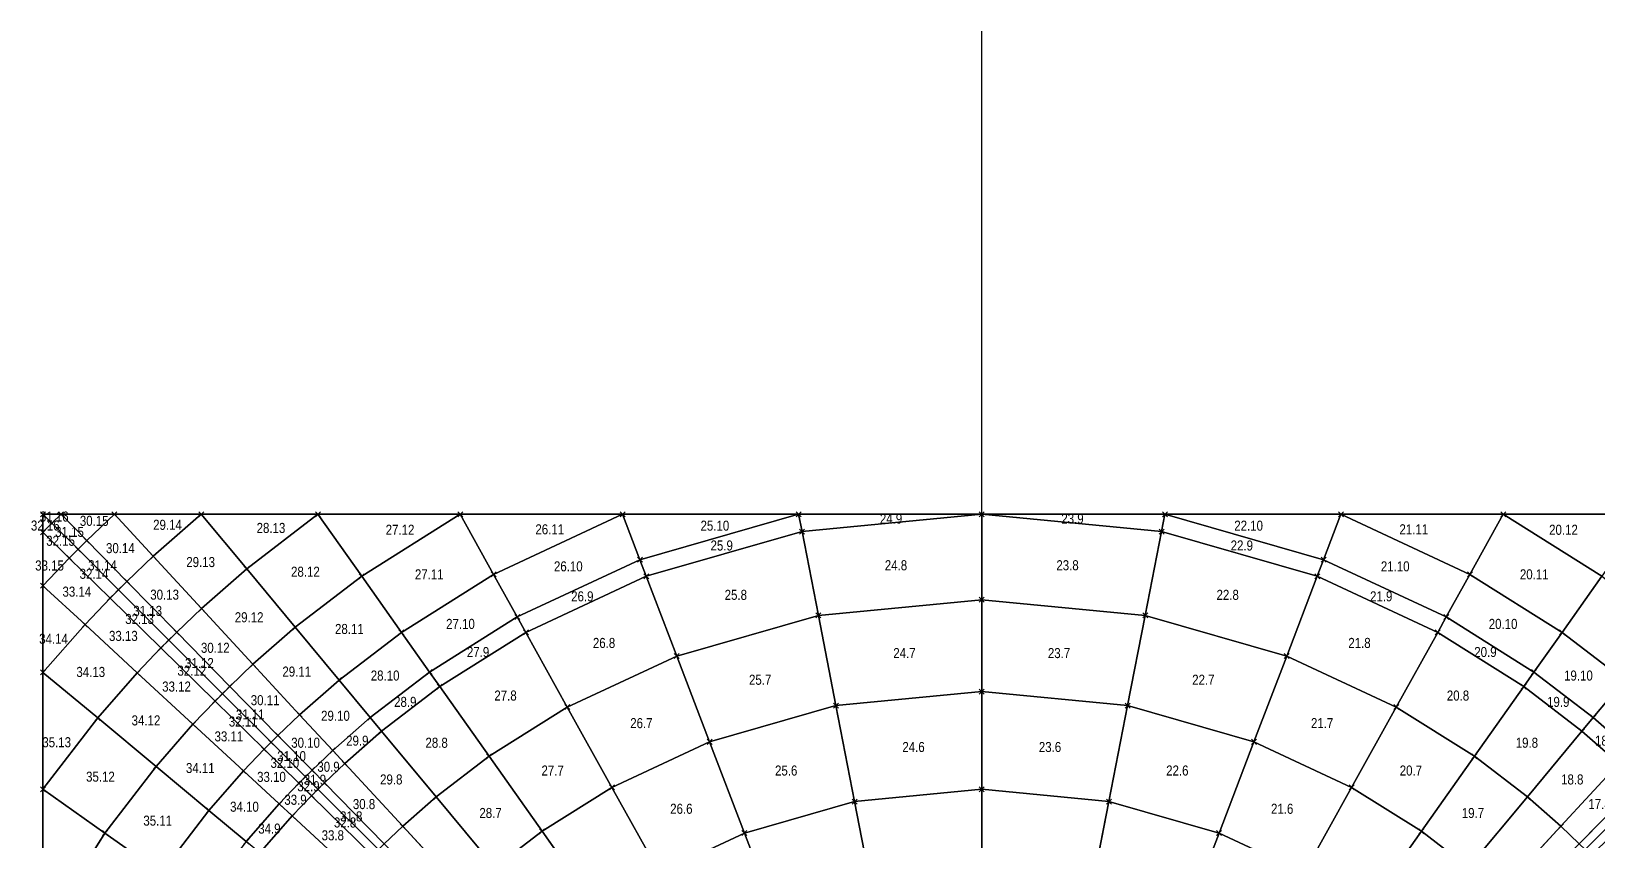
# Model space of a CAD drawing. Extents: x -1.9 to 2.84, y -1.88 to 2.84.
# Drawn here: x -1.898 to 1.23, y 1.223 to 2.84 of the extents above; entities that cross this region are included whole.
import ezdxf
from ezdxf.enums import TextEntityAlignment as Align

# ---------------------------------------------------------------- set-up
doc = ezdxf.new("R2010")
doc.units = 0
doc.header["$MEASUREMENT"] = 0
doc.header["$PDMODE"] = 3
doc.header["$PDSIZE"] = 0.005
for name, color, linetype in [('_assi', 5, 'Continuous'), ('ArcoBranches', 6, 'Continuous'), ('ColmoBranches', 7, 'Continuous'), ('ColmoNodes', 7, 'Continuous'), ('DiagonaliBranches', 20, 'Continuous'), ('DiagonaliNodes', 7, 'Continuous'), ('Faces', 160, 'Continuous'), ('FacesName', 1, 'Continuous'), ('MeridianiBranches', 3, 'Continuous'), ('NodiInterni', 1, 'Continuous'), ('ParalleliBranches', 2, 'Continuous')]:
    doc.layers.add(name, color=color, linetype=linetype)
doc.styles.get("Standard").update_dxf_attribs({"font": 'ARIALN.TTF'})

msp = doc.modelspace()

# ---------------------------------------------------------------- linework, layer by layer
at = {"layer": '_assi'}
msp.add_line((0, 0), (0, 2.8397), dxfattribs=at)
at = {"layer": 'ArcoBranches'}
for p, q in [((-1.839, 1.875, 0.3658), (-1.875, 1.875, 0)), ((-1.875, 1.875, 0), (-1.875, 1.839, 0.3658)), ((-1.7323, 1.875, 0.7175), (-1.839, 1.875, 0.3658)), ((-1.559, 1.875, 1.0417), (-1.7323, 1.875, 0.7175)), ((-1.3258, 1.875, 1.3258), (-1.559, 1.875, 1.0417)), ((-1.0417, 1.875, 1.559), (-1.3258, 1.875, 1.3258)), ((-0.7175, 1.875, 1.7323), (-1.0417, 1.875, 1.559)), ((-0.3658, 1.875, 1.839), (-0.7175, 1.875, 1.7323)), ((0, 1.875, 1.875), (-0.3658, 1.875, 1.839)), ((0.3658, 1.875, 1.839), (0, 1.875, 1.875)), ((0.7175, 1.875, 1.7323), (0.3658, 1.875, 1.839)), ((1.0417, 1.875, 1.559), (0.7175, 1.875, 1.7323)), ((1.3258, 1.875, 1.3258), (1.0417, 1.875, 1.559)), ((-1.875, 1.839, 0.3658), (-1.875, 1.7323, 0.7175)), ((-1.875, 1.7323, 0.7175), (-1.875, 1.559, 1.0417)), ((-1.875, 1.559, 1.0417), (-1.875, 1.3258, 1.3258)), ((-1.875, 1.3258, 1.3258), (-1.875, 1.0417, 1.559))]:
    msp.add_line(p, q, dxfattribs=at)
at = {"layer": 'ColmoBranches'}
for p, q in [((0, 1.7044, 2.0313), (0, 1.875, 1.875)), ((0, 1.5209, 2.1721), (0, 1.7044, 2.0313)), ((0, 1.3258, 2.2964), (0, 1.5209, 2.1721)), ((0, 1.1206, 2.4032), (0, 1.3258, 2.2964))]:
    msp.add_line(p, q, dxfattribs=at)
at = {"layer": 'ColmoNodes'}
for p in [(0, 1.875, 1.875), (0, 1.7044, 2.0313), (0, 1.5209, 2.1721), (0, 1.3258, 2.2964)]:
    msp.add_point(p, dxfattribs=at)
at = {"layer": 'DiagonaliBranches'}
for p, q in [((-1.8571, 1.8571, 0.3658), (-1.875, 1.875, 0)), ((-1.805, 1.805, 0.7175), (-1.8571, 1.8571, 0.3658)), ((-1.7243, 1.7243, 1.0417), (-1.805, 1.805, 0.7175)), ((-1.6238, 1.6238, 1.3258), (-1.7243, 1.7243, 1.0417)), ((-1.5167, 1.5167, 1.559), (-1.6238, 1.6238, 1.3258)), ((-1.4196, 1.4196, 1.7323), (-1.5167, 1.5167, 1.559)), ((-1.3508, 1.3508, 1.839), (-1.4196, 1.4196, 1.7323)), ((-1.3258, 1.3258, 1.875), (-1.3508, 1.3508, 1.839)), ((-1.2052, 1.2052, 2.0313), (-1.3258, 1.3258, 1.875)), ((1.2052, 1.2052, 2.0313), (1.3258, 1.3258, 1.875))]:
    msp.add_line(p, q, dxfattribs=at)
at = {"layer": 'DiagonaliNodes'}
for p in [(-1.875, 1.875, 0), (-1.8571, 1.8571, 0.3658), (-1.805, 1.805, 0.7175), (-1.7243, 1.7243, 1.0417), (-1.6238, 1.6238, 1.3258), (-1.5167, 1.5167, 1.559), (-1.4196, 1.4196, 1.7323), (-1.3508, 1.3508, 1.839), (-1.3258, 1.3258, 1.875)]:
    msp.add_point(p, dxfattribs=at)
at = {"layer": 'Faces'}
for points in [[(-1.839, 1.875, 0.3658), (-1.8571, 1.8571, 0.3658), (-1.875, 1.875, 0), (-1.839, 1.875, 0.3658)], [(-1.8571, 1.8571, 0.3658), (-1.875, 1.839, 0.3658), (-1.875, 1.839, 0.3658), (-1.875, 1.875, 0)], [(-1.805, 1.805, 0.7175), (-1.8225, 1.7875, 0.7175), (-1.875, 1.839, 0.3658), (-1.8571, 1.8571, 0.3658)], [(-1.7875, 1.8225, 0.7175), (-1.805, 1.805, 0.7175), (-1.8571, 1.8571, 0.3658), (-1.839, 1.875, 0.3658)], [(-1.7323, 1.875, 0.7175), (-1.7875, 1.8225, 0.7175), (-1.839, 1.875, 0.3658), (-1.7323, 1.875, 0.7175)], [(-1.6547, 1.7911, 1.0417), (-1.7075, 1.7409, 1.0417), (-1.7875, 1.8225, 0.7175), (-1.7323, 1.875, 0.7175)], [(-1.559, 1.875, 1.0417), (-1.6547, 1.7911, 1.0417), (-1.7323, 1.875, 0.7175), (-1.559, 1.875, 1.0417)], [(-1.4682, 1.7658, 1.3258), (-1.5583, 1.6867, 1.3258), (-1.6547, 1.7911, 1.0417), (-1.559, 1.875, 1.0417)], [(-1.3258, 1.875, 1.3258), (-1.4682, 1.7658, 1.3258), (-1.559, 1.875, 1.0417), (-1.3258, 1.875, 1.3258)], [(-1.2384, 1.7513, 1.559), (-1.3713, 1.6493, 1.559), (-1.4682, 1.7658, 1.3258), (-1.3258, 1.875, 1.3258)], [(-1.0417, 1.875, 1.559), (-1.2384, 1.7513, 1.559), (-1.3258, 1.875, 1.3258), (-1.0417, 1.875, 1.559)], [(-0.975, 1.755, 1.7323), (-1.1591, 1.6392, 1.7323), (-1.2384, 1.7513, 1.559), (-1.0417, 1.875, 1.559)], [(-0.7175, 1.875, 1.7323), (-0.975, 1.755, 1.7323), (-1.0417, 1.875, 1.559), (-0.7175, 1.875, 1.7323)], [(-0.6828, 1.7842, 1.839), (-0.9278, 1.6699, 1.839), (-0.975, 1.755, 1.7323), (-0.7175, 1.875, 1.7323)], [(-0.3658, 1.875, 1.839), (-0.6828, 1.7842, 1.839), (-0.7175, 1.875, 1.7323), (-0.3658, 1.875, 1.839)], [(-0.359, 1.8403, 1.875), (-0.6701, 1.7512, 1.875), (-0.6828, 1.7842, 1.839), (-0.3658, 1.875, 1.839)], [(0, 1.875, 1.875), (-0.359, 1.8403, 1.875), (-0.3658, 1.875, 1.839), (0, 1.875, 1.875)], [(0, 1.7044, 2.0313), (-0.3264, 1.6729, 2.0313), (-0.359, 1.8403, 1.875), (0, 1.875, 1.875)], [(0.3264, 1.6729, 2.0313), (0, 1.7044, 2.0313), (0, 1.875, 1.875), (0.359, 1.8403, 1.875)], [(0.359, 1.8403, 1.875), (0, 1.875, 1.875), (0, 1.875, 1.875), (0.3658, 1.875, 1.839)], [(0.6701, 1.7512, 1.875), (0.359, 1.8403, 1.875), (0.3658, 1.875, 1.839), (0.6828, 1.7842, 1.839)], [(0.6828, 1.7842, 1.839), (0.3658, 1.875, 1.839), (0.3658, 1.875, 1.839), (0.7175, 1.875, 1.7323)], [(0.9278, 1.6699, 1.839), (0.6828, 1.7842, 1.839), (0.7175, 1.875, 1.7323), (0.975, 1.755, 1.7323)], [(0.975, 1.755, 1.7323), (0.7175, 1.875, 1.7323), (0.7175, 1.875, 1.7323), (1.0417, 1.875, 1.559)], [(1.1591, 1.6392, 1.7323), (0.975, 1.755, 1.7323), (1.0417, 1.875, 1.559), (1.2384, 1.7513, 1.559)], [(1.2384, 1.7513, 1.559), (1.0417, 1.875, 1.559), (1.0417, 1.875, 1.559), (1.3258, 1.875, 1.3258)], [(-1.8225, 1.7875, 0.7175), (-1.875, 1.7323, 0.7175), (-1.875, 1.7323, 0.7175), (-1.875, 1.839, 0.3658)], [(-1.7075, 1.7409, 1.0417), (-1.7243, 1.7243, 1.0417), (-1.805, 1.805, 0.7175), (-1.7875, 1.8225, 0.7175)], [(-0.3264, 1.6729, 2.0313), (-0.6092, 1.5919, 2.0313), (-0.6701, 1.7512, 1.875), (-0.359, 1.8403, 1.875)], [(0.6092, 1.5919, 2.0313), (0.3264, 1.6729, 2.0313), (0.359, 1.8403, 1.875), (0.6701, 1.7512, 1.875)], [(-1.7409, 1.7075, 1.0417), (-1.7911, 1.6547, 1.0417), (-1.875, 1.7323, 0.7175), (-1.8225, 1.7875, 0.7175)], [(-1.7243, 1.7243, 1.0417), (-1.7409, 1.7075, 1.0417), (-1.8225, 1.7875, 0.7175), (-1.805, 1.805, 0.7175)], [(-1.5583, 1.6867, 1.3258), (-1.608, 1.6395, 1.3258), (-1.7075, 1.7409, 1.0417), (-1.6547, 1.7911, 1.0417)], [(-0.6701, 1.7512, 1.875), (-0.9106, 1.639, 1.875), (-0.9278, 1.6699, 1.839), (-0.6828, 1.7842, 1.839)], [(0.9106, 1.639, 1.875), (0.6701, 1.7512, 1.875), (0.6828, 1.7842, 1.839), (0.9278, 1.6699, 1.839)], [(-1.3713, 1.6493, 1.559), (-1.4556, 1.5755, 1.559), (-1.5583, 1.6867, 1.3258), (-1.4682, 1.7658, 1.3258)], [(-0.9278, 1.6699, 1.839), (-1.1029, 1.5598, 1.839), (-1.1591, 1.6392, 1.7323), (-0.975, 1.755, 1.7323)], [(1.1029, 1.5598, 1.839), (0.9278, 1.6699, 1.839), (0.975, 1.755, 1.7323), (1.1591, 1.6392, 1.7323)], [(-1.7911, 1.6547, 1.0417), (-1.875, 1.559, 1.0417), (-1.875, 1.559, 1.0417), (-1.875, 1.7323, 0.7175)], [(-1.6238, 1.6238, 1.3258), (-1.6395, 1.608, 1.3258), (-1.7409, 1.7075, 1.0417), (-1.7243, 1.7243, 1.0417)], [(-1.608, 1.6395, 1.3258), (-1.6238, 1.6238, 1.3258), (-1.7243, 1.7243, 1.0417), (-1.7075, 1.7409, 1.0417)], [(-1.1591, 1.6392, 1.7323), (-1.2835, 1.5437, 1.7323), (-1.3713, 1.6493, 1.559), (-1.2384, 1.7513, 1.559)], [(-0.6092, 1.5919, 2.0313), (-0.8278, 1.4899, 2.0313), (-0.9106, 1.639, 1.875), (-0.6701, 1.7512, 1.875)], [(0.8278, 1.4899, 2.0313), (0.6092, 1.5919, 2.0313), (0.6701, 1.7512, 1.875), (0.9106, 1.639, 1.875)], [(1.2835, 1.5437, 1.7323), (1.1591, 1.6392, 1.7323), (1.2384, 1.7513, 1.559), (1.3713, 1.6493, 1.559)], [(-1.6395, 1.608, 1.3258), (-1.6867, 1.5583, 1.3258), (-1.7911, 1.6547, 1.0417), (-1.7409, 1.7075, 1.0417)], [(0, 1.5209, 2.1721), (-0.2912, 1.4928, 2.1721), (-0.3264, 1.6729, 2.0313), (0, 1.7044, 2.0313)], [(0.2912, 1.4928, 2.1721), (0, 1.5209, 2.1721), (0, 1.7044, 2.0313), (0.3264, 1.6729, 2.0313)], [(-1.4556, 1.5755, 1.559), (-1.5019, 1.5313, 1.559), (-1.608, 1.6395, 1.3258), (-1.5583, 1.6867, 1.3258)], [(-0.9106, 1.639, 1.875), (-1.0825, 1.5309, 1.875), (-1.1029, 1.5598, 1.839), (-0.9278, 1.6699, 1.839)], [(-0.2912, 1.4928, 2.1721), (-0.5436, 1.4205, 2.1721), (-0.6092, 1.5919, 2.0313), (-0.3264, 1.6729, 2.0313)], [(0.5436, 1.4205, 2.1721), (0.2912, 1.4928, 2.1721), (0.3264, 1.6729, 2.0313), (0.6092, 1.5919, 2.0313)], [(1.0825, 1.5309, 1.875), (0.9106, 1.639, 1.875), (0.9278, 1.6699, 1.839), (1.1029, 1.5598, 1.839)], [(-1.6867, 1.5583, 1.3258), (-1.7658, 1.4682, 1.3258), (-1.875, 1.559, 1.0417), (-1.7911, 1.6547, 1.0417)], [(-1.5019, 1.5313, 1.559), (-1.5167, 1.5167, 1.559), (-1.6238, 1.6238, 1.3258), (-1.608, 1.6395, 1.3258)], [(-1.2835, 1.5437, 1.7323), (-1.3624, 1.4746, 1.7323), (-1.4556, 1.5755, 1.559), (-1.3713, 1.6493, 1.559)], [(-1.1029, 1.5598, 1.839), (-1.2214, 1.4689, 1.839), (-1.2835, 1.5437, 1.7323), (-1.1591, 1.6392, 1.7323)], [(-0.8278, 1.4899, 2.0313), (-0.9841, 1.3917, 2.0313), (-1.0825, 1.5309, 1.875), (-0.9106, 1.639, 1.875)], [(0.9841, 1.3917, 2.0313), (0.8278, 1.4899, 2.0313), (0.9106, 1.639, 1.875), (1.0825, 1.5309, 1.875)], [(1.2214, 1.4689, 1.839), (1.1029, 1.5598, 1.839), (1.1591, 1.6392, 1.7323), (1.2835, 1.5437, 1.7323)], [(-1.5313, 1.5019, 1.559), (-1.5755, 1.4556, 1.559), (-1.6867, 1.5583, 1.3258), (-1.6395, 1.608, 1.3258)], [(-1.5167, 1.5167, 1.559), (-1.5313, 1.5019, 1.559), (-1.6395, 1.608, 1.3258), (-1.6238, 1.6238, 1.3258)], [(-1.3624, 1.4746, 1.7323), (-1.4058, 1.4333, 1.7323), (-1.5019, 1.5313, 1.559), (-1.4556, 1.5755, 1.559)], [(-0.5436, 1.4205, 2.1721), (-0.7386, 1.3295, 2.1721), (-0.8278, 1.4899, 2.0313), (-0.6092, 1.5919, 2.0313)], [(0.7386, 1.3295, 2.1721), (0.5436, 1.4205, 2.1721), (0.6092, 1.5919, 2.0313), (0.8278, 1.4899, 2.0313)], [(-1.7658, 1.4682, 1.3258), (-1.875, 1.3258, 1.3258), (-1.875, 1.3258, 1.3258), (-1.875, 1.559, 1.0417)], [(-1.5755, 1.4556, 1.559), (-1.6493, 1.3713, 1.559), (-1.7658, 1.4682, 1.3258), (-1.6867, 1.5583, 1.3258)], [(-1.2214, 1.4689, 1.839), (-1.2964, 1.4032, 1.839), (-1.3624, 1.4746, 1.7323), (-1.2835, 1.5437, 1.7323)], [(-1.0825, 1.5309, 1.875), (-1.1988, 1.4417, 1.875), (-1.2214, 1.4689, 1.839), (-1.1029, 1.5598, 1.839)], [(1.1988, 1.4417, 1.875), (1.0825, 1.5309, 1.875), (1.1029, 1.5598, 1.839), (1.2214, 1.4689, 1.839)], [(1.2964, 1.4032, 1.839), (1.2214, 1.4689, 1.839), (1.2835, 1.5437, 1.7323), (1.3624, 1.4746, 1.7323)], [(-1.4333, 1.4058, 1.7323), (-1.4746, 1.3624, 1.7323), (-1.5755, 1.4556, 1.559), (-1.5313, 1.5019, 1.559)], [(-1.4196, 1.4196, 1.7323), (-1.4333, 1.4058, 1.7323), (-1.5313, 1.5019, 1.559), (-1.5167, 1.5167, 1.559)], [(-1.4058, 1.4333, 1.7323), (-1.4196, 1.4196, 1.7323), (-1.5167, 1.5167, 1.559), (-1.5019, 1.5313, 1.559)], [(-0.9841, 1.3917, 2.0313), (-1.0897, 1.3106, 2.0313), (-1.1988, 1.4417, 1.875), (-1.0825, 1.5309, 1.875)], [(0, 1.3258, 2.2964), (-0.2539, 1.3013, 2.2964), (-0.2912, 1.4928, 2.1721), (0, 1.5209, 2.1721)], [(0.2539, 1.3013, 2.2964), (0, 1.3258, 2.2964), (0, 1.5209, 2.1721), (0.2912, 1.4928, 2.1721)], [(1.0897, 1.3106, 2.0313), (0.9841, 1.3917, 2.0313), (1.0825, 1.5309, 1.875), (1.1988, 1.4417, 1.875)], [(-1.2964, 1.4032, 1.839), (-1.3377, 1.3639, 1.839), (-1.4058, 1.4333, 1.7323), (-1.3624, 1.4746, 1.7323)], [(-0.7386, 1.3295, 2.1721), (-0.8781, 1.2418, 2.1721), (-0.9841, 1.3917, 2.0313), (-0.8278, 1.4899, 2.0313)], [(-0.2539, 1.3013, 2.2964), (-0.4739, 1.2383, 2.2964), (-0.5436, 1.4205, 2.1721), (-0.2912, 1.4928, 2.1721)], [(0.4739, 1.2383, 2.2964), (0.2539, 1.3013, 2.2964), (0.2912, 1.4928, 2.1721), (0.5436, 1.4205, 2.1721)], [(0.8781, 1.2418, 2.1721), (0.7386, 1.3295, 2.1721), (0.8278, 1.4899, 2.0313), (0.9841, 1.3917, 2.0313)], [(-1.6493, 1.3713, 1.559), (-1.7513, 1.2384, 1.559), (-1.875, 1.3258, 1.3258), (-1.7658, 1.4682, 1.3258)], [(-1.4746, 1.3624, 1.7323), (-1.5437, 1.2835, 1.7323), (-1.6493, 1.3713, 1.559), (-1.5755, 1.4556, 1.559)], [(-1.1988, 1.4417, 1.875), (-1.2724, 1.3772, 1.875), (-1.2964, 1.4032, 1.839), (-1.2214, 1.4689, 1.839)], [(-1.0897, 1.3106, 2.0313), (-1.1566, 1.2519, 2.0313), (-1.2724, 1.3772, 1.875), (-1.1988, 1.4417, 1.875)], [(1.1566, 1.2519, 2.0313), (1.0897, 1.3106, 2.0313), (1.1988, 1.4417, 1.875), (1.2724, 1.3772, 1.875)], [(1.2724, 1.3772, 1.875), (1.1988, 1.4417, 1.875), (1.2214, 1.4689, 1.839), (1.2964, 1.4032, 1.839)], [(-1.3508, 1.3508, 1.839), (-1.3639, 1.3377, 1.839), (-1.4333, 1.4058, 1.7323), (-1.4196, 1.4196, 1.7323)], [(-1.3377, 1.3639, 1.839), (-1.3508, 1.3508, 1.839), (-1.4196, 1.4196, 1.7323), (-1.4058, 1.4333, 1.7323)], [(-0.4739, 1.2383, 2.2964), (-0.6439, 1.159, 2.2964), (-0.7386, 1.3295, 2.1721), (-0.5436, 1.4205, 2.1721)], [(0.6439, 1.159, 2.2964), (0.4739, 1.2383, 2.2964), (0.5436, 1.4205, 2.1721), (0.7386, 1.3295, 2.1721)], [(-1.3639, 1.3377, 1.839), (-1.4032, 1.2964, 1.839), (-1.4746, 1.3624, 1.7323), (-1.4333, 1.4058, 1.7323)], [(-1.2724, 1.3772, 1.875), (-1.3129, 1.3386, 1.875), (-1.3377, 1.3639, 1.839), (-1.2964, 1.4032, 1.839)], [(-1.1566, 1.2519, 2.0313), (-1.1935, 1.2169, 2.0313), (-1.3129, 1.3386, 1.875), (-1.2724, 1.3772, 1.875)], [(-0.8781, 1.2418, 2.1721), (-0.9724, 1.1695, 2.1721), (-1.0897, 1.3106, 2.0313), (-0.9841, 1.3917, 2.0313)], [(0.9724, 1.1695, 2.1721), (0.8781, 1.2418, 2.1721), (0.9841, 1.3917, 2.0313), (1.0897, 1.3106, 2.0313)], [(1.1935, 1.2169, 2.0313), (1.1566, 1.2519, 2.0313), (1.2724, 1.3772, 1.875), (1.3129, 1.3386, 1.875)], [(-1.5437, 1.2835, 1.7323), (-1.6392, 1.1591, 1.7323), (-1.7513, 1.2384, 1.559), (-1.6493, 1.3713, 1.559)], [(-1.4032, 1.2964, 1.839), (-1.4689, 1.2214, 1.839), (-1.5437, 1.2835, 1.7323), (-1.4746, 1.3624, 1.7323)], [(-1.3258, 1.3258, 1.875), (-1.3386, 1.3129, 1.875), (-1.3639, 1.3377, 1.839), (-1.3508, 1.3508, 1.839)], [(-1.3129, 1.3386, 1.875), (-1.3258, 1.3258, 1.875), (-1.3508, 1.3508, 1.839), (-1.3377, 1.3639, 1.839)], [(-1.7513, 1.2384, 1.559), (-1.875, 1.0417, 1.559), (-1.875, 1.0417, 1.559), (-1.875, 1.3258, 1.3258)], [(-1.3386, 1.3129, 1.875), (-1.3772, 1.2724, 1.875), (-1.4032, 1.2964, 1.839), (-1.3639, 1.3377, 1.839)], [(-1.2052, 1.2052, 2.0313), (-1.2169, 1.1935, 2.0313), (-1.3386, 1.3129, 1.875), (-1.3258, 1.3258, 1.875)], [(-1.1935, 1.2169, 2.0313), (-1.2052, 1.2052, 2.0313), (-1.3258, 1.3258, 1.875), (-1.3129, 1.3386, 1.875)], [(-0.6439, 1.159, 2.2964), (-0.7655, 1.0825, 2.2964), (-0.8781, 1.2418, 2.1721), (-0.7386, 1.3295, 2.1721)], [(0, 1.1206, 2.4032), (-0.2146, 1.0999, 2.4032), (-0.2539, 1.3013, 2.2964), (0, 1.3258, 2.2964)], [(0.2146, 1.0999, 2.4032), (0, 1.1206, 2.4032), (0, 1.3258, 2.2964), (0.2539, 1.3013, 2.2964)], [(0.7655, 1.0825, 2.2964), (0.6439, 1.159, 2.2964), (0.7386, 1.3295, 2.1721), (0.8781, 1.2418, 2.1721)], [(1.2052, 1.2052, 2.0313), (1.1935, 1.2169, 2.0313), (1.3129, 1.3386, 1.875), (1.3258, 1.3258, 1.875)], [(1.2169, 1.1935, 2.0313), (1.2052, 1.2052, 2.0313), (1.3258, 1.3258, 1.875), (1.3386, 1.3129, 1.875)], [(-1.4689, 1.2214, 1.839), (-1.5598, 1.1029, 1.839), (-1.6392, 1.1591, 1.7323), (-1.5437, 1.2835, 1.7323)], [(-1.3772, 1.2724, 1.875), (-1.4417, 1.1988, 1.875), (-1.4689, 1.2214, 1.839), (-1.4032, 1.2964, 1.839)], [(-1.2169, 1.1935, 2.0313), (-1.2519, 1.1566, 2.0313), (-1.3772, 1.2724, 1.875), (-1.3386, 1.3129, 1.875)], [(-0.9724, 1.1695, 2.1721), (-1.0321, 1.1171, 2.1721), (-1.1566, 1.2519, 2.0313), (-1.0897, 1.3106, 2.0313)], [(-0.2146, 1.0999, 2.4032), (-0.4005, 1.0466, 2.4032), (-0.4739, 1.2383, 2.2964), (-0.2539, 1.3013, 2.2964)], [(0.4005, 1.0466, 2.4032), (0.2146, 1.0999, 2.4032), (0.2539, 1.3013, 2.2964), (0.4739, 1.2383, 2.2964)], [(1.0321, 1.1171, 2.1721), (0.9724, 1.1695, 2.1721), (1.0897, 1.3106, 2.0313), (1.1566, 1.2519, 2.0313)], [(1.2519, 1.1566, 2.0313), (1.2169, 1.1935, 2.0313), (1.3386, 1.3129, 1.875), (1.3772, 1.2724, 1.875)], [(-1.2519, 1.1566, 2.0313), (-1.3106, 1.0897, 2.0313), (-1.4417, 1.1988, 1.875), (-1.3772, 1.2724, 1.875)], [(-1.0321, 1.1171, 2.1721), (-1.065, 1.0858, 2.1721), (-1.1935, 1.2169, 2.0313), (-1.1566, 1.2519, 2.0313)], [(1.065, 1.0858, 2.1721), (1.0321, 1.1171, 2.1721), (1.1566, 1.2519, 2.0313), (1.1935, 1.2169, 2.0313)], [(-1.6392, 1.1591, 1.7323), (-1.755, 0.975, 1.7323), (-1.875, 1.0417, 1.559), (-1.7513, 1.2384, 1.559)], [(-0.7655, 1.0825, 2.2964), (-0.8477, 1.0195, 2.2964), (-0.9724, 1.1695, 2.1721), (-0.8781, 1.2418, 2.1721)], [(-0.4005, 1.0466, 2.4032), (-0.5442, 0.9796, 2.4032), (-0.6439, 1.159, 2.2964), (-0.4739, 1.2383, 2.2964)], [(0.5442, 0.9796, 2.4032), (0.4005, 1.0466, 2.4032), (0.4739, 1.2383, 2.2964), (0.6439, 1.159, 2.2964)], [(0.8477, 1.0195, 2.2964), (0.7655, 1.0825, 2.2964), (0.8781, 1.2418, 2.1721), (0.9724, 1.1695, 2.1721)]]:
    msp.add_3dface(points, dxfattribs=at)
at = {"layer": 'MeridianiBranches'}
for p, q in [((-1.7875, 1.8225, 0.7175), (-1.839, 1.875, 0.3658)), ((-1.6547, 1.7911, 1.0417), (-1.7323, 1.875, 0.7175)), ((-1.4682, 1.7658, 1.3258), (-1.559, 1.875, 1.0417)), ((-1.2384, 1.7513, 1.559), (-1.3258, 1.875, 1.3258)), ((-0.975, 1.755, 1.7323), (-1.0417, 1.875, 1.559)), ((-0.6828, 1.7842, 1.839), (-0.7175, 1.875, 1.7323)), ((-0.359, 1.8403, 1.875), (-0.3658, 1.875, 1.839)), ((0.359, 1.8403, 1.875), (0.3658, 1.875, 1.839)), ((0.6828, 1.7842, 1.839), (0.7175, 1.875, 1.7323)), ((0.975, 1.755, 1.7323), (1.0417, 1.875, 1.559)), ((-1.8225, 1.7875, 0.7175), (-1.875, 1.839, 0.3658)), ((-1.7075, 1.7409, 1.0417), (-1.7875, 1.8225, 0.7175)), ((-0.3264, 1.6729, 2.0313), (-0.359, 1.8403, 1.875)), ((0.3264, 1.6729, 2.0313), (0.359, 1.8403, 1.875)), ((-1.7409, 1.7075, 1.0417), (-1.8225, 1.7875, 0.7175)), ((-1.5583, 1.6867, 1.3258), (-1.6547, 1.7911, 1.0417)), ((-0.6701, 1.7512, 1.875), (-0.6828, 1.7842, 1.839)), ((0.6701, 1.7512, 1.875), (0.6828, 1.7842, 1.839)), ((-1.3713, 1.6493, 1.559), (-1.4682, 1.7658, 1.3258)), ((-0.9278, 1.6699, 1.839), (-0.975, 1.755, 1.7323)), ((0.9278, 1.6699, 1.839), (0.975, 1.755, 1.7323)), ((-1.7911, 1.6547, 1.0417), (-1.875, 1.7323, 0.7175)), ((-1.608, 1.6395, 1.3258), (-1.7075, 1.7409, 1.0417)), ((-1.1591, 1.6392, 1.7323), (-1.2384, 1.7513, 1.559)), ((-0.6092, 1.5919, 2.0313), (-0.6701, 1.7512, 1.875)), ((0.6092, 1.5919, 2.0313), (0.6701, 1.7512, 1.875)), ((1.1591, 1.6392, 1.7323), (1.2384, 1.7513, 1.559)), ((-1.6395, 1.608, 1.3258), (-1.7409, 1.7075, 1.0417)), ((-1.4556, 1.5755, 1.559), (-1.5583, 1.6867, 1.3258)), ((-0.9106, 1.639, 1.875), (-0.9278, 1.6699, 1.839)), ((-0.2912, 1.4928, 2.1721), (-0.3264, 1.6729, 2.0313)), ((0.2912, 1.4928, 2.1721), (0.3264, 1.6729, 2.0313)), ((0.9106, 1.639, 1.875), (0.9278, 1.6699, 1.839)), ((-1.6867, 1.5583, 1.3258), (-1.7911, 1.6547, 1.0417)), ((-1.5019, 1.5313, 1.559), (-1.608, 1.6395, 1.3258)), ((-1.2835, 1.5437, 1.7323), (-1.3713, 1.6493, 1.559)), ((-1.1029, 1.5598, 1.839), (-1.1591, 1.6392, 1.7323)), ((-0.8278, 1.4899, 2.0313), (-0.9106, 1.639, 1.875)), ((0.8278, 1.4899, 2.0313), (0.9106, 1.639, 1.875)), ((1.1029, 1.5598, 1.839), (1.1591, 1.6392, 1.7323)), ((-1.5313, 1.5019, 1.559), (-1.6395, 1.608, 1.3258)), ((-1.3624, 1.4746, 1.7323), (-1.4556, 1.5755, 1.559)), ((-0.5436, 1.4205, 2.1721), (-0.6092, 1.5919, 2.0313)), ((0.5436, 1.4205, 2.1721), (0.6092, 1.5919, 2.0313)), ((-1.7658, 1.4682, 1.3258), (-1.875, 1.559, 1.0417)), ((-1.5755, 1.4556, 1.559), (-1.6867, 1.5583, 1.3258)), ((-1.2214, 1.4689, 1.839), (-1.2835, 1.5437, 1.7323)), ((-1.0825, 1.5309, 1.875), (-1.1029, 1.5598, 1.839)), ((1.0825, 1.5309, 1.875), (1.1029, 1.5598, 1.839)), ((1.2214, 1.4689, 1.839), (1.2835, 1.5437, 1.7323)), ((-1.4333, 1.4058, 1.7323), (-1.5313, 1.5019, 1.559)), ((-1.4058, 1.4333, 1.7323), (-1.5019, 1.5313, 1.559)), ((-0.9841, 1.3917, 2.0313), (-1.0825, 1.5309, 1.875)), ((0.9841, 1.3917, 2.0313), (1.0825, 1.5309, 1.875)), ((-1.2964, 1.4032, 1.839), (-1.3624, 1.4746, 1.7323)), ((-0.7386, 1.3295, 2.1721), (-0.8278, 1.4899, 2.0313)), ((-0.2539, 1.3013, 2.2964), (-0.2912, 1.4928, 2.1721)), ((0.2539, 1.3013, 2.2964), (0.2912, 1.4928, 2.1721)), ((0.7386, 1.3295, 2.1721), (0.8278, 1.4899, 2.0313)), ((-1.6493, 1.3713, 1.559), (-1.7658, 1.4682, 1.3258)), ((-1.4746, 1.3624, 1.7323), (-1.5755, 1.4556, 1.559)), ((-1.1988, 1.4417, 1.875), (-1.2214, 1.4689, 1.839)), ((-1.0897, 1.3106, 2.0313), (-1.1988, 1.4417, 1.875)), ((1.0897, 1.3106, 2.0313), (1.1988, 1.4417, 1.875)), ((1.1988, 1.4417, 1.875), (1.2214, 1.4689, 1.839)), ((-1.3377, 1.3639, 1.839), (-1.4058, 1.4333, 1.7323)), ((-0.4739, 1.2383, 2.2964), (-0.5436, 1.4205, 2.1721)), ((0.4739, 1.2383, 2.2964), (0.5436, 1.4205, 2.1721)), ((-1.3639, 1.3377, 1.839), (-1.4333, 1.4058, 1.7323)), ((-1.2724, 1.3772, 1.875), (-1.2964, 1.4032, 1.839)), ((-1.1566, 1.2519, 2.0313), (-1.2724, 1.3772, 1.875)), ((-0.8781, 1.2418, 2.1721), (-0.9841, 1.3917, 2.0313)), ((0.8781, 1.2418, 2.1721), (0.9841, 1.3917, 2.0313)), ((1.1566, 1.2519, 2.0313), (1.2724, 1.3772, 1.875)), ((-1.5437, 1.2835, 1.7323), (-1.6493, 1.3713, 1.559)), ((-1.4032, 1.2964, 1.839), (-1.4746, 1.3624, 1.7323)), ((-1.3129, 1.3386, 1.875), (-1.3377, 1.3639, 1.839)), ((-1.7513, 1.2384, 1.559), (-1.875, 1.3258, 1.3258)), ((-1.3386, 1.3129, 1.875), (-1.3639, 1.3377, 1.839)), ((-1.1935, 1.2169, 2.0313), (-1.3129, 1.3386, 1.875)), ((-0.6439, 1.159, 2.2964), (-0.7386, 1.3295, 2.1721)), ((0.6439, 1.159, 2.2964), (0.7386, 1.3295, 2.1721)), ((1.1935, 1.2169, 2.0313), (1.3129, 1.3386, 1.875)), ((-1.4689, 1.2214, 1.839), (-1.5437, 1.2835, 1.7323)), ((-1.3772, 1.2724, 1.875), (-1.4032, 1.2964, 1.839)), ((-1.2169, 1.1935, 2.0313), (-1.3386, 1.3129, 1.875)), ((-0.9724, 1.1695, 2.1721), (-1.0897, 1.3106, 2.0313)), ((-0.2146, 1.0999, 2.4032), (-0.2539, 1.3013, 2.2964)), ((0.2146, 1.0999, 2.4032), (0.2539, 1.3013, 2.2964)), ((0.9724, 1.1695, 2.1721), (1.0897, 1.3106, 2.0313)), ((-1.2519, 1.1566, 2.0313), (-1.3772, 1.2724, 1.875)), ((-1.0321, 1.1171, 2.1721), (-1.1566, 1.2519, 2.0313)), ((1.0321, 1.1171, 2.1721), (1.1566, 1.2519, 2.0313)), ((-1.6392, 1.1591, 1.7323), (-1.7513, 1.2384, 1.559)), ((-0.7655, 1.0825, 2.2964), (-0.8781, 1.2418, 2.1721)), ((-0.4005, 1.0466, 2.4032), (-0.4739, 1.2383, 2.2964)), ((0.4005, 1.0466, 2.4032), (0.4739, 1.2383, 2.2964)), ((0.7655, 1.0825, 2.2964), (0.8781, 1.2418, 2.1721))]:
    msp.add_line(p, q, dxfattribs=at)
at = {"layer": 'NodiInterni'}
for p in [(-1.839, 1.875, 0.3658), (-1.7323, 1.875, 0.7175), (-1.559, 1.875, 1.0417), (-1.3258, 1.875, 1.3258), (-1.0417, 1.875, 1.559), (-0.7175, 1.875, 1.7323), (-0.3658, 1.875, 1.839), (0.3658, 1.875, 1.839), (0.7175, 1.875, 1.7323), (1.0417, 1.875, 1.559), (-1.875, 1.839, 0.3658), (-1.7875, 1.8225, 0.7175), (-0.359, 1.8403, 1.875), (0.359, 1.8403, 1.875), (-1.8225, 1.7875, 0.7175), (-1.6547, 1.7911, 1.0417), (-0.6828, 1.7842, 1.839), (0.6828, 1.7842, 1.839), (-1.4682, 1.7658, 1.3258), (-1.2384, 1.7513, 1.559), (-0.975, 1.755, 1.7323), (-0.6701, 1.7512, 1.875), (0.6701, 1.7512, 1.875), (0.975, 1.755, 1.7323), (-1.875, 1.7323, 0.7175), (-1.7075, 1.7409, 1.0417), (-1.7409, 1.7075, 1.0417), (-1.5583, 1.6867, 1.3258), (-1.7911, 1.6547, 1.0417), (-0.9278, 1.6699, 1.839), (-0.3264, 1.6729, 2.0313), (0.3264, 1.6729, 2.0313), (0.9278, 1.6699, 1.839), (-1.608, 1.6395, 1.3258), (-1.3713, 1.6493, 1.559), (-1.1591, 1.6392, 1.7323), (-0.9106, 1.639, 1.875), (0.9106, 1.639, 1.875), (1.1591, 1.6392, 1.7323), (-1.6395, 1.608, 1.3258), (-0.6092, 1.5919, 2.0313), (0.6092, 1.5919, 2.0313), (-1.4556, 1.5755, 1.559), (-1.1029, 1.5598, 1.839), (1.1029, 1.5598, 1.839), (-1.875, 1.559, 1.0417), (-1.6867, 1.5583, 1.3258), (-1.5019, 1.5313, 1.559), (-1.2835, 1.5437, 1.7323), (-1.0825, 1.5309, 1.875), (1.0825, 1.5309, 1.875), (-1.5313, 1.5019, 1.559), (-1.7658, 1.4682, 1.3258), (-1.3624, 1.4746, 1.7323), (-1.2214, 1.4689, 1.839), (-0.8278, 1.4899, 2.0313), (-0.2912, 1.4928, 2.1721), (0.2912, 1.4928, 2.1721), (0.8278, 1.4899, 2.0313), (1.2214, 1.4689, 1.839), (-1.5755, 1.4556, 1.559), (-1.1988, 1.4417, 1.875), (1.1988, 1.4417, 1.875), (-1.4333, 1.4058, 1.7323), (-1.4058, 1.4333, 1.7323), (-1.2964, 1.4032, 1.839), (-0.5436, 1.4205, 2.1721), (0.5436, 1.4205, 2.1721), (-1.2724, 1.3772, 1.875), (-0.9841, 1.3917, 2.0313), (0.9841, 1.3917, 2.0313), (-1.6493, 1.3713, 1.559), (-1.4746, 1.3624, 1.7323), (-1.3377, 1.3639, 1.839), (-1.875, 1.3258, 1.3258), (-1.3639, 1.3377, 1.839), (-1.3386, 1.3129, 1.875), (-1.3129, 1.3386, 1.875), (-1.0897, 1.3106, 2.0313), (-0.7386, 1.3295, 2.1721), (0.7386, 1.3295, 2.1721), (1.0897, 1.3106, 2.0313), (-1.5437, 1.2835, 1.7323), (-1.4032, 1.2964, 1.839), (-0.2539, 1.3013, 2.2964), (0.2539, 1.3013, 2.2964), (-1.3772, 1.2724, 1.875), (-1.1566, 1.2519, 2.0313), (1.1566, 1.2519, 2.0313), (-1.7513, 1.2384, 1.559), (-1.4689, 1.2214, 1.839), (-0.8781, 1.2418, 2.1721), (-0.4739, 1.2383, 2.2964), (0.4739, 1.2383, 2.2964), (0.8781, 1.2418, 2.1721)]:
    msp.add_point(p, dxfattribs=at)
at = {"layer": 'ParalleliBranches'}
for p, q in [((-1.8571, 1.8571, 0.3658), (-1.875, 1.839, 0.3658)), ((-1.839, 1.875, 0.3658), (-1.8571, 1.8571, 0.3658)), ((-1.7323, 1.875, 0.7175), (-1.7875, 1.8225, 0.7175)), ((-1.559, 1.875, 1.0417), (-1.6547, 1.7911, 1.0417)), ((-1.3258, 1.875, 1.3258), (-1.4682, 1.7658, 1.3258)), ((-1.0417, 1.875, 1.559), (-1.2384, 1.7513, 1.559)), ((-0.7175, 1.875, 1.7323), (-0.975, 1.755, 1.7323)), ((-0.3658, 1.875, 1.839), (-0.6828, 1.7842, 1.839)), ((0, 1.875, 1.875), (-0.359, 1.8403, 1.875)), ((0.359, 1.8403, 1.875), (0, 1.875, 1.875)), ((0.6828, 1.7842, 1.839), (0.3658, 1.875, 1.839)), ((0.975, 1.755, 1.7323), (0.7175, 1.875, 1.7323)), ((1.2384, 1.7513, 1.559), (1.0417, 1.875, 1.559)), ((-1.7875, 1.8225, 0.7175), (-1.805, 1.805, 0.7175)), ((-0.359, 1.8403, 1.875), (-0.6701, 1.7512, 1.875)), ((0.6701, 1.7512, 1.875), (0.359, 1.8403, 1.875)), ((-1.8225, 1.7875, 0.7175), (-1.875, 1.7323, 0.7175)), ((-1.805, 1.805, 0.7175), (-1.8225, 1.7875, 0.7175)), ((-1.6547, 1.7911, 1.0417), (-1.7075, 1.7409, 1.0417)), ((-0.6828, 1.7842, 1.839), (-0.9278, 1.6699, 1.839)), ((0.9278, 1.6699, 1.839), (0.6828, 1.7842, 1.839)), ((-1.4682, 1.7658, 1.3258), (-1.5583, 1.6867, 1.3258)), ((-0.975, 1.755, 1.7323), (-1.1591, 1.6392, 1.7323)), ((1.1591, 1.6392, 1.7323), (0.975, 1.755, 1.7323)), ((-1.7243, 1.7243, 1.0417), (-1.7409, 1.7075, 1.0417)), ((-1.7075, 1.7409, 1.0417), (-1.7243, 1.7243, 1.0417)), ((-1.2384, 1.7513, 1.559), (-1.3713, 1.6493, 1.559)), ((-0.6701, 1.7512, 1.875), (-0.9106, 1.639, 1.875)), ((0.9106, 1.639, 1.875), (0.6701, 1.7512, 1.875)), ((-1.7409, 1.7075, 1.0417), (-1.7911, 1.6547, 1.0417)), ((0, 1.7044, 2.0313), (-0.3264, 1.6729, 2.0313)), ((0.3264, 1.6729, 2.0313), (0, 1.7044, 2.0313)), ((-1.5583, 1.6867, 1.3258), (-1.608, 1.6395, 1.3258)), ((-0.9278, 1.6699, 1.839), (-1.1029, 1.5598, 1.839)), ((-0.3264, 1.6729, 2.0313), (-0.6092, 1.5919, 2.0313)), ((0.6092, 1.5919, 2.0313), (0.3264, 1.6729, 2.0313)), ((1.1029, 1.5598, 1.839), (0.9278, 1.6699, 1.839)), ((-1.7911, 1.6547, 1.0417), (-1.875, 1.559, 1.0417)), ((-1.608, 1.6395, 1.3258), (-1.6238, 1.6238, 1.3258)), ((-1.3713, 1.6493, 1.559), (-1.4556, 1.5755, 1.559)), ((-1.1591, 1.6392, 1.7323), (-1.2835, 1.5437, 1.7323)), ((-0.9106, 1.639, 1.875), (-1.0825, 1.5309, 1.875)), ((1.0825, 1.5309, 1.875), (0.9106, 1.639, 1.875)), ((1.2835, 1.5437, 1.7323), (1.1591, 1.6392, 1.7323)), ((-1.6395, 1.608, 1.3258), (-1.6867, 1.5583, 1.3258)), ((-1.6238, 1.6238, 1.3258), (-1.6395, 1.608, 1.3258)), ((-1.4556, 1.5755, 1.559), (-1.5019, 1.5313, 1.559)), ((-0.6092, 1.5919, 2.0313), (-0.8278, 1.4899, 2.0313)), ((0.8278, 1.4899, 2.0313), (0.6092, 1.5919, 2.0313)), ((-1.6867, 1.5583, 1.3258), (-1.7658, 1.4682, 1.3258)), ((-1.2835, 1.5437, 1.7323), (-1.3624, 1.4746, 1.7323)), ((-1.1029, 1.5598, 1.839), (-1.2214, 1.4689, 1.839)), ((1.2214, 1.4689, 1.839), (1.1029, 1.5598, 1.839)), ((-1.5313, 1.5019, 1.559), (-1.5755, 1.4556, 1.559)), ((-1.5167, 1.5167, 1.559), (-1.5313, 1.5019, 1.559)), ((-1.5019, 1.5313, 1.559), (-1.5167, 1.5167, 1.559)), ((-1.0825, 1.5309, 1.875), (-1.1988, 1.4417, 1.875)), ((0, 1.5209, 2.1721), (-0.2912, 1.4928, 2.1721)), ((0.2912, 1.4928, 2.1721), (0, 1.5209, 2.1721)), ((1.1988, 1.4417, 1.875), (1.0825, 1.5309, 1.875)), ((-1.3624, 1.4746, 1.7323), (-1.4058, 1.4333, 1.7323)), ((-0.8278, 1.4899, 2.0313), (-0.9841, 1.3917, 2.0313)), ((-0.2912, 1.4928, 2.1721), (-0.5436, 1.4205, 2.1721)), ((0.5436, 1.4205, 2.1721), (0.2912, 1.4928, 2.1721)), ((0.9841, 1.3917, 2.0313), (0.8278, 1.4899, 2.0313)), ((-1.7658, 1.4682, 1.3258), (-1.875, 1.3258, 1.3258)), ((-1.5755, 1.4556, 1.559), (-1.6493, 1.3713, 1.559)), ((-1.2214, 1.4689, 1.839), (-1.2964, 1.4032, 1.839)), ((-1.1988, 1.4417, 1.875), (-1.2724, 1.3772, 1.875)), ((1.2724, 1.3772, 1.875), (1.1988, 1.4417, 1.875)), ((1.2964, 1.4032, 1.839), (1.2214, 1.4689, 1.839)), ((-1.4196, 1.4196, 1.7323), (-1.4333, 1.4058, 1.7323)), ((-1.4058, 1.4333, 1.7323), (-1.4196, 1.4196, 1.7323)), ((-0.5436, 1.4205, 2.1721), (-0.7386, 1.3295, 2.1721)), ((0.7386, 1.3295, 2.1721), (0.5436, 1.4205, 2.1721)), ((-1.4333, 1.4058, 1.7323), (-1.4746, 1.3624, 1.7323)), ((-1.2964, 1.4032, 1.839), (-1.3377, 1.3639, 1.839)), ((-1.2724, 1.3772, 1.875), (-1.3129, 1.3386, 1.875)), ((-0.9841, 1.3917, 2.0313), (-1.0897, 1.3106, 2.0313)), ((1.0897, 1.3106, 2.0313), (0.9841, 1.3917, 2.0313)), ((-1.6493, 1.3713, 1.559), (-1.7513, 1.2384, 1.559)), ((-1.4746, 1.3624, 1.7323), (-1.5437, 1.2835, 1.7323)), ((-1.3508, 1.3508, 1.839), (-1.3639, 1.3377, 1.839)), ((-1.3377, 1.3639, 1.839), (-1.3508, 1.3508, 1.839)), ((-1.3639, 1.3377, 1.839), (-1.4032, 1.2964, 1.839)), ((-1.3258, 1.3258, 1.875), (-1.3386, 1.3129, 1.875)), ((-1.3129, 1.3386, 1.875), (-1.3258, 1.3258, 1.875)), ((-0.7386, 1.3295, 2.1721), (-0.8781, 1.2418, 2.1721)), ((0, 1.3258, 2.2964), (-0.2539, 1.3013, 2.2964)), ((0.2539, 1.3013, 2.2964), (0, 1.3258, 2.2964)), ((0.8781, 1.2418, 2.1721), (0.7386, 1.3295, 2.1721)), ((-1.5437, 1.2835, 1.7323), (-1.6392, 1.1591, 1.7323)), ((-1.4032, 1.2964, 1.839), (-1.4689, 1.2214, 1.839)), ((-1.3386, 1.3129, 1.875), (-1.3772, 1.2724, 1.875)), ((-1.0897, 1.3106, 2.0313), (-1.1566, 1.2519, 2.0313)), ((-0.2539, 1.3013, 2.2964), (-0.4739, 1.2383, 2.2964)), ((0.4739, 1.2383, 2.2964), (0.2539, 1.3013, 2.2964)), ((1.1566, 1.2519, 2.0313), (1.0897, 1.3106, 2.0313)), ((-1.3772, 1.2724, 1.875), (-1.4417, 1.1988, 1.875)), ((-1.1566, 1.2519, 2.0313), (-1.1935, 1.2169, 2.0313)), ((1.1935, 1.2169, 2.0313), (1.1566, 1.2519, 2.0313)), ((-1.7513, 1.2384, 1.559), (-1.875, 1.0417, 1.559)), ((-0.8781, 1.2418, 2.1721), (-0.9724, 1.1695, 2.1721)), ((-0.4739, 1.2383, 2.2964), (-0.6439, 1.159, 2.2964)), ((0.6439, 1.159, 2.2964), (0.4739, 1.2383, 2.2964)), ((0.9724, 1.1695, 2.1721), (0.8781, 1.2418, 2.1721))]:
    msp.add_line(p, q, dxfattribs=at)

# ---------------------------------------------------------------- texts
at = {"layer": 'FacesName'}
for s, p in [('31.16', (-1.8525, 1.8705, 0.2743)), ('32.16', (-1.8705, 1.8525, 0.2743)), ('31.15', (-1.8221, 1.8399, 0.5417)), ('30.15', (-1.7727, 1.8619, 0.6296)), ('29.14', (-1.6263, 1.854, 0.9607)), ('28.13', (-1.4197, 1.8477, 1.2548)), ('27.12', (-1.1619, 1.8441, 1.5007)), ('26.11', (-0.8629, 1.845, 1.689)), ('25.10', (-0.533, 1.8523, 1.8123)), ('24.9', (-0.1812, 1.8663, 1.866)), ('23.9', (0.1812, 1.8663, 1.866)), ('22.10', (0.533, 1.8523, 1.8123)), ('21.11', (0.8629, 1.845, 1.689)), ('20.12', (1.1619, 1.8441, 1.5007)), ('32.15', (-1.8399, 1.8221, 0.5417)), ('30.14', (-1.7205, 1.8074, 0.8796)), ('25.9', (-0.5194, 1.8127, 1.857)), ('22.9', (0.5194, 1.8127, 1.857)), ('31.14', (-1.7561, 1.7732, 0.8796)), ('29.13', (-1.5601, 1.7796, 1.1838)), ('24.8', (-0.1713, 1.7732, 1.9531)), ('23.8', (0.1713, 1.7732, 1.9531)), ('33.15', (-1.8619, 1.7727, 0.6296)), ('32.14', (-1.7732, 1.7561, 0.8796)), ('28.12', (-1.3509, 1.7603, 1.4424)), ('27.11', (-1.1035, 1.7551, 1.6456)), ('26.10', (-0.8258, 1.771, 1.7856)), ('21.10', (0.8258, 1.771, 1.7856)), ('20.11', (1.1035, 1.7551, 1.6456)), ('33.14', (-1.8074, 1.7205, 0.8796)), ('30.13', (-1.6321, 1.7145, 1.1838)), ('26.9', (-0.7978, 1.7111, 1.857)), ('25.8', (-0.4912, 1.7141, 1.9531)), ('22.8', (0.4912, 1.7141, 1.9531)), ('21.9', (0.7978, 1.7111, 1.857)), ('31.13', (-1.6659, 1.6821, 1.1838)), ('32.13', (-1.6821, 1.6659, 1.1838)), ('29.12', (-1.4633, 1.6693, 1.4424)), ('27.10', (-1.0412, 1.656, 1.7856)), ('20.10', (1.0412, 1.656, 1.7856)), ('34.14', (-1.854, 1.6263, 0.9607)), ('33.13', (-1.7145, 1.6321, 1.1838)), ('28.11', (-1.2631, 1.6459, 1.6456)), ('26.8', (-0.7544, 1.618, 1.9531)), ('21.8', (0.7544, 1.618, 1.9531)), ('30.12', (-1.5309, 1.6083, 1.4424)), ('27.9', (-1.006, 1.5999, 1.857)), ('24.7', (-0.1544, 1.5978, 2.1017)), ('23.7', (0.1544, 1.5978, 2.1017)), ('20.9', (1.006, 1.5999, 1.857)), ('34.13', (-1.7796, 1.5601, 1.1838)), ('32.12', (-1.5778, 1.5626, 1.4424)), ('31.12', (-1.5626, 1.5778, 1.4424)), ('29.11', (-1.3682, 1.5608, 1.6456)), ('33.12', (-1.6083, 1.5309, 1.4424)), ('28.10', (-1.1917, 1.5529, 1.7856)), ('25.7', (-0.4426, 1.5445, 2.1017)), ('22.7', (0.4426, 1.5445, 2.1017)), ('19.10', (1.1917, 1.5529, 1.7856)), ('30.11', (-1.4314, 1.5037, 1.6456)), ('28.9', (-1.1514, 1.5003, 1.857)), ('27.8', (-0.9512, 1.5129, 1.9531)), ('20.8', (0.9512, 1.5129, 1.9531)), ('19.9', (1.1514, 1.5003, 1.857)), ('34.12', (-1.6693, 1.4633, 1.4424)), ('32.11', (-1.4752, 1.461, 1.6456)), ('31.11', (-1.461, 1.4752, 1.6456)), ('29.10', (-1.2909, 1.4726, 1.7856)), ('33.11', (-1.5037, 1.4314, 1.6456)), ('26.7', (-0.6798, 1.4579, 2.1017)), ('21.7', (0.6798, 1.4579, 2.1017)), ('35.13', (-1.8477, 1.4197, 1.2548)), ('30.10', (-1.3505, 1.4187, 1.7856)), ('29.9', (-1.2472, 1.4228, 1.857)), ('28.8', (-1.0888, 1.4187, 1.9531)), ('24.6', (-0.1363, 1.4102, 2.2343)), ('23.6', (0.1363, 1.4102, 2.2343)), ('19.8', (1.0888, 1.4187, 1.9531)), ('18.9', (1.2472, 1.4228, 1.857)), ('34.11', (-1.5608, 1.3682, 1.6456)), ('32.10', (-1.3919, 1.3785, 1.7856)), ('31.10', (-1.3785, 1.3919, 1.7856)), ('30.9', (-1.3048, 1.3707, 1.857)), ('35.12', (-1.7603, 1.3509, 1.4424)), ('33.10', (-1.4187, 1.3505, 1.7856)), ('31.9', (-1.3318, 1.3448, 1.857)), ('29.8', (-1.1794, 1.3454, 1.9531)), ('27.7', (-0.8571, 1.3632, 2.1017)), ('25.6', (-0.3906, 1.3632, 2.2343)), ('22.6', (0.3906, 1.3632, 2.2343)), ('20.7', (0.8571, 1.3632, 2.1017)), ('18.8', (1.1794, 1.3454, 1.9531)), ('33.9', (-1.3707, 1.3048, 1.857)), ('32.9', (-1.3448, 1.3318, 1.857)), ('34.10', (-1.4726, 1.2909, 1.7856)), ('30.8', (-1.2338, 1.2962, 1.9531)), ('28.7', (-0.9811, 1.2784, 2.1017)), ('26.6', (-0.6, 1.2868, 2.2343)), ('21.6', (0.6, 1.2868, 2.2343)), ('19.7', (0.9811, 1.2784, 2.1017)), ('17.8', (1.2338, 1.2962, 1.9531)), ('35.11', (-1.6459, 1.2631, 1.6456)), ('34.9', (-1.4228, 1.2472, 1.857)), ('32.8', (-1.2716, 1.2594, 1.9531)), ('31.8', (-1.2594, 1.2716, 1.9531)), ('33.8', (-1.2962, 1.2338, 1.9531))]:
    msp.add_text(s, height=0.02, dxfattribs=at).set_placement(p, align=Align.MIDDLE_CENTER)

doc.saveas('drawing.dxf')
